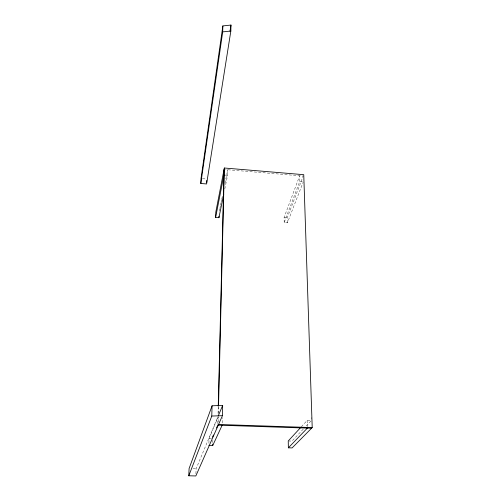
<?xml version="1.0" encoding="UTF-8"?>
<svg xmlns="http://www.w3.org/2000/svg" width="501" height="501" viewBox="0 0 501 501"><rect width="100%" height="100%" fill="white"/><g stroke="black" fill="none" stroke-linecap="round" stroke-linejoin="round"><path stroke-width="0.38" stroke-dasharray="2.5 1.88" d="M222.175 422.963L222.294 417.546M224.811 188.921L227.598 175.287L227.717 169.745L224.786 184.268M217.822 423.595L217.973 417.402L220.133 417.471M218.067 413.488L218.223 407.232M218.142 422.105L218.261 417.414M218.355 413.5L218.505 407.25M212.775 442.54L212.837 440.229M208.917 443.197L209.055 438.575L217.973 417.402M195.916 473.783L196.098 468.736L217.841 416.907M219.375 211.021L219.839 208.723M219.995 207.959L220.459 205.667M220.609 204.903L221.073 202.611M221.229 201.847L221.692 199.555M221.849 198.791L222.312 196.498M284.186 222.538L284.092 217.44L299.679 175.782L299.842 181.268L284.186 222.538L287.405 222.782L303.124 182.289M287.405 222.782L287.298 217.678L303.224 176.076L225.525 169.563M301.358 426.752L307.132 420.489L311.296 420.633L305.923 426.32M303.237 429.157L291.951 441.093L288.989 441.005M192.985 468.66L196.098 468.736M209.055 438.575L212.881 438.688M284.092 217.44L287.298 217.678M202.454 178.675L206.074 178.97M224.661 175.049L227.598 175.287M299.842 181.268L303.406 181.562M311.196 417.508L311.246 419.074M307.132 420.489L307.313 426.583"/><path stroke-width="0.75" d="M222.444 415.667L222.669 405.39L212.067 405.797L189.09 468.567L188.789 475.787L195.835 475.95L222.444 415.667L211.779 416.055L188.789 475.787M230.842 31.031L230.974 25.05L222.864 25.927L201.014 178.556L200.807 183.485L206.612 183.955L230.842 31.031L222.695 31.901L200.807 183.485M218.242 406.449L224.066 169.438M218.542 405.685L224.342 168.004L303.75 174.692L312.211 427.578L292.096 447.932L288.369 447.819L288.244 440.98L300.838 427.322M208.848 445.514L212.693 445.621L212.731 444.08M224.342 168.004L215.768 212.299L215.618 217.453L218.924 217.697L218.968 216.225M211.779 416.055L212.067 405.797M222.695 31.901L222.864 25.927M206.662 182.552L206.744 180.441M230.009 31.212L230.974 25.05M215.618 217.453L223.928 174.987M218.924 217.697L223.728 194.219M218.142 416.187L222.669 405.39M212.543 437.085L213.47 434.974M216.551 427.954L217.478 425.844M212.693 445.621L222.125 425.286M288.369 447.819L307.363 428.111M218.085 424.447L312.211 427.578M217.785 425.142L311.547 428.249"/></g></svg>
